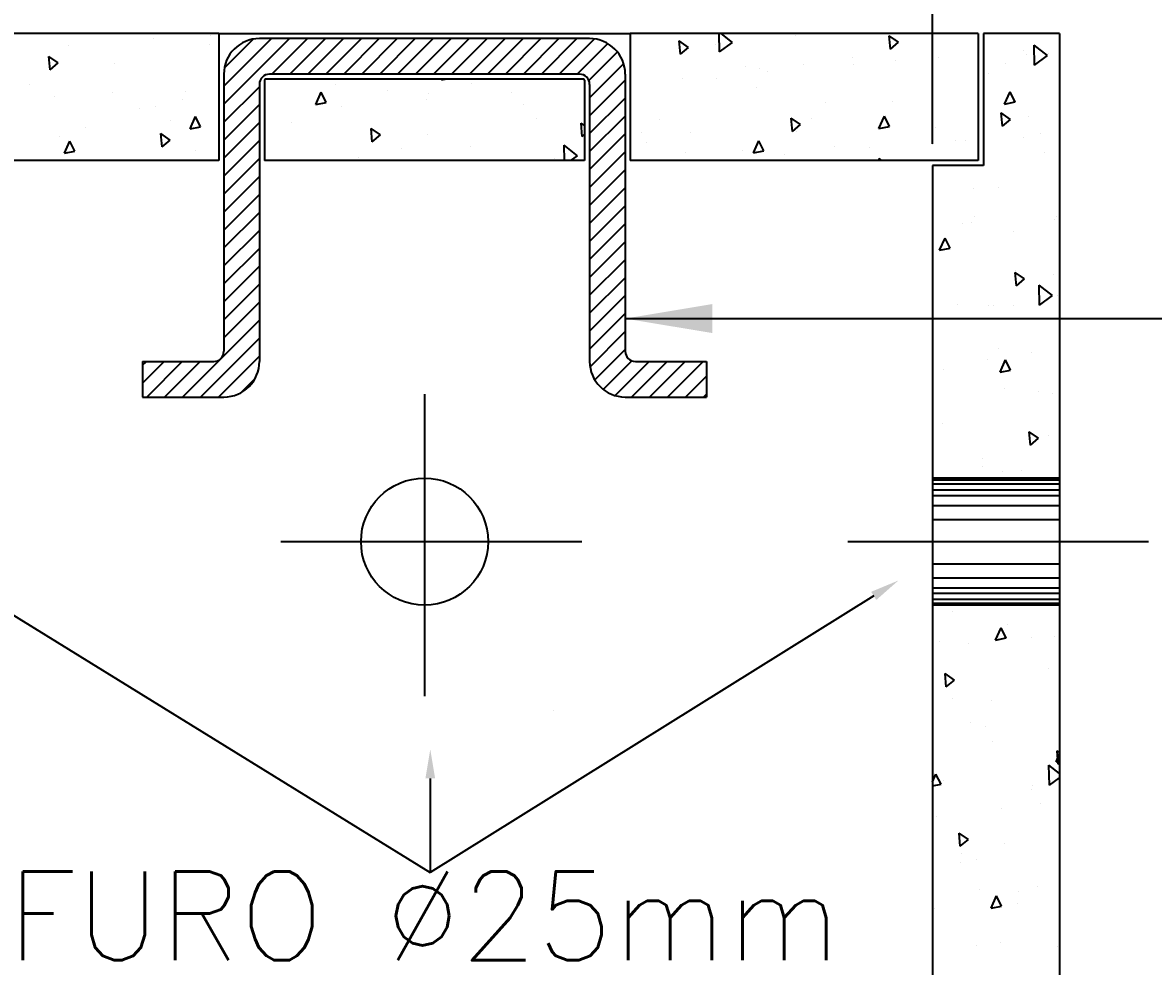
# Model space of a CAD drawing. Header units: inches. Extents: x -3 to 923, y -103 to 154.
# Drawn here: x 617.5236 to 617.7462, y 57.2958 to 57.4816 of the extents above; entities that cross this region are included whole.
import ezdxf
from ezdxf.enums import TextEntityAlignment as Align

# ---------------------------------------------------------------- set-up
doc = ezdxf.new("R2010")
doc.units = ezdxf.units.IN
doc.header["$LTSCALE"] = 10
doc.header["$MEASUREMENT"] = 0
doc.layers.add('DETALHES', color=6, linetype='Continuous')
doc.styles.add('ROMANS', font='romans.shx', dxfattribs={"height": 0.2})

# ---------------------------------------------------------------- blocks, each defined once
blk = doc.blocks.new('*X6')
at = {"color": 0}
for p, q in [((103.511, 39.518), (104.803, 40.81)), ((103.511, 39.872), (104.45, 40.81)), ((103.523, 40.237), (104.085, 40.799)), ((104.457, 40.11), (105.157, 40.81)), ((104.81, 40.11), (105.51, 40.81)), ((105.164, 40.11), (105.864, 40.81)), ((105.518, 40.11), (106.218, 40.81)), ((105.871, 40.11), (106.571, 40.81)), ((106.225, 40.11), (106.925, 40.81)), ((106.578, 40.11), (107.278, 40.81)), ((106.932, 40.11), (107.632, 40.81)), ((107.285, 40.11), (107.985, 40.81)), ((107.639, 40.11), (108.339, 40.81)), ((107.992, 40.11), (108.692, 40.81)), ((108.346, 40.11), (109.046, 40.81)), ((108.7, 40.11), (109.4, 40.81)), ((109.053, 40.11), (109.753, 40.81)), ((109.407, 40.11), (110.107, 40.81)), ((109.76, 40.11), (110.46, 40.81)), ((110.114, 40.11), (110.807, 40.804)), ((110.467, 40.11), (111.069, 40.712)), ((110.696, 39.986), (111.258, 40.547)), ((110.711, 39.647), (111.38, 40.316)), ((103.511, 39.164), (104.211, 39.864)), ((110.711, 39.293), (111.411, 39.993)), ((110.711, 38.94), (111.411, 39.64)), ((103.511, 38.811), (104.211, 39.511)), ((110.711, 38.586), (111.411, 39.286)), ((103.511, 38.457), (104.211, 39.157)), ((103.511, 38.104), (104.211, 38.804)), ((110.711, 38.233), (111.411, 38.933)), ((110.711, 37.879), (111.411, 38.579)), ((103.511, 37.75), (104.211, 38.45)), ((103.511, 37.397), (104.211, 38.097)), ((110.711, 37.526), (111.411, 38.226)), ((110.711, 37.172), (111.411, 37.872)), ((103.511, 37.043), (104.211, 37.743)), ((110.711, 36.818), (111.411, 37.518)), ((103.511, 36.69), (104.211, 37.39)), ((103.511, 36.336), (104.211, 37.036)), ((110.711, 36.465), (111.411, 37.165)), ((110.711, 36.111), (111.411, 36.811)), ((103.511, 35.982), (104.211, 36.682)), ((103.511, 35.629), (104.211, 36.329)), ((110.711, 35.758), (111.411, 36.458)), ((110.711, 35.404), (111.411, 36.104)), ((103.511, 35.275), (104.211, 35.975)), ((103.511, 34.922), (104.211, 35.622)), ((110.711, 35.051), (111.411, 35.751)), ((110.711, 34.697), (111.411, 35.397)), ((102.699, 33.756), (104.211, 35.268)), ((110.719, 34.351), (111.411, 35.044)), ((103.052, 33.756), (104.211, 34.915)), ((103.406, 33.756), (104.211, 34.561)), ((110.813, 34.092), (111.411, 34.69)), ((101.911, 34.029), (102.338, 34.456)), ((101.911, 34.382), (101.985, 34.456)), ((101.992, 33.756), (102.692, 34.456)), ((102.345, 33.756), (103.045, 34.456)), ((110.98, 33.905), (111.543, 34.468)), ((111.213, 33.785), (111.884, 34.456)), ((111.538, 33.756), (112.238, 34.456)), ((111.891, 33.756), (112.591, 34.456)), ((112.245, 33.756), (112.945, 34.456)), ((103.843, 33.84), (104.127, 34.124)), ((112.598, 33.756), (113.011, 34.169)), ((112.952, 33.756), (113.011, 33.815))]:
    blk.add_line(p, q, dxfattribs=at)
blk = doc.blocks.new('*X7')
at = {"color": 0}
for p, q in [((102.134, 40.817), (102.134, 40.817)), ((103.251, 40.875), (103.251, 40.875)), ((112.497, 40.502), (112.474, 40.763)), ((112.658, 40.637), (112.474, 40.763)), ((113.268, 40.55), (113.261, 40.91)), ((113.268, 40.55), (113.522, 40.736)), ((113.522, 40.736), (113.302, 40.91)), ((114.757, 40.862), (114.757, 40.862)), ((116.632, 40.604), (116.609, 40.865)), ((116.793, 40.739), (116.609, 40.865)), ((116.632, 40.604), (116.793, 40.739)), ((116.729, 40.81), (116.729, 40.81)), ((100.457, 40.683), (100.457, 40.683)), ((103.228, 40.697), (103.228, 40.697)), ((112.497, 40.502), (112.658, 40.637)), ((113.195, 40.692), (113.195, 40.692)), ((119.255, 40.571), (119.255, 40.571)), ((119.468, 40.289), (119.459, 40.683)), ((119.722, 40.475), (119.459, 40.683)), ((119.743, 40.518), (119.743, 40.518)), ((100.091, 40.197), (100.068, 40.459)), ((100.252, 40.332), (100.068, 40.458)), ((100.091, 40.197), (100.251, 40.332)), ((101.366, 40.32), (101.366, 40.32)), ((114.923, 40.308), (114.923, 40.308)), ((115.879, 40.429), (115.879, 40.429)), ((115.896, 40.295), (115.896, 40.295)), ((116.735, 40.387), (116.735, 40.387)), ((117.578, 40.437), (117.578, 40.437)), ((118.889, 40.328), (118.889, 40.328)), ((119.305, 40.499), (119.305, 40.499)), ((119.468, 40.289), (119.722, 40.475)), ((113.787, 40.258), (113.787, 40.258)), ((114.064, 40.219), (114.064, 40.219)), ((114.219, 40.161), (114.219, 40.161)), ((118.559, 40.13), (118.559, 40.13)), ((99.692, 39.913), (99.692, 39.913)), ((105.699, 39.905), (105.699, 39.905)), ((107.793, 39.996), (107.799, 40.01)), ((107.793, 39.996), (107.866, 40.01)), ((108.385, 39.92), (108.385, 39.92)), ((112.537, 40.019), (112.537, 40.019)), ((113.21, 40.029), (113.21, 40.029)), ((100.181, 39.664), (100.181, 39.664)), ((101.32, 39.757), (101.32, 39.757)), ((102.706, 39.621), (102.706, 39.621)), ((102.751, 39.777), (102.751, 39.777)), ((105.319, 39.515), (105.426, 39.755)), ((105.525, 39.555), (105.426, 39.755)), ((106.732, 39.784), (106.732, 39.784)), ((107.531, 39.73), (107.531, 39.73)), ((109.177, 39.743), (109.177, 39.743)), ((113.989, 39.838), (113.989, 39.838)), ((118.88, 39.522), (118.987, 39.762)), ((119.086, 39.562), (118.987, 39.762)), ((101.851, 39.431), (101.851, 39.431)), ((102.159, 39.466), (102.159, 39.466)), ((105.319, 39.515), (105.525, 39.555)), ((105.818, 39.466), (105.818, 39.466)), ((107.5, 39.608), (107.5, 39.608)), ((109.416, 39.521), (109.416, 39.521)), ((115.352, 39.544), (115.352, 39.544)), ((116.673, 39.575), (116.673, 39.575)), ((118.88, 39.522), (119.086, 39.563)), ((102.459, 39.19), (102.459, 39.19)), ((102.845, 39.034), (102.952, 39.274)), ((103.052, 39.074), (102.952, 39.274)), ((109.673, 39.245), (109.673, 39.245)), ((112.095, 39.221), (112.095, 39.221)), ((114.702, 38.984), (114.679, 39.245)), ((114.863, 39.119), (114.679, 39.245)), ((115.082, 39.234), (115.082, 39.234)), ((116.406, 39.042), (116.513, 39.281)), ((116.613, 39.082), (116.513, 39.281)), ((118.837, 39.085), (118.814, 39.347)), ((118.998, 39.22), (118.814, 39.347)), ((118.837, 39.085), (118.998, 39.22)), ((119.352, 39.276), (119.352, 39.276)), ((100.782, 39.055), (100.782, 39.055)), ((102.845, 39.034), (103.052, 39.074)), ((104.839, 39.167), (104.839, 39.167)), ((106.431, 38.781), (106.408, 39.042)), ((106.592, 38.915), (106.408, 39.042)), ((110.566, 38.882), (110.544, 39.144)), ((110.611, 39.097), (110.544, 39.144)), ((111.723, 38.958), (111.723, 38.958)), ((112.687, 38.953), (112.687, 38.953)), ((114.702, 38.984), (114.863, 39.119)), ((114.783, 38.984), (114.783, 38.984)), ((116.406, 39.042), (116.613, 39.082)), ((117.512, 39.063), (117.512, 39.063)), ((100.269, 38.875), (100.269, 38.875)), ((100.372, 38.553), (100.478, 38.793)), ((100.578, 38.593), (100.479, 38.793)), ((102.296, 38.679), (102.273, 38.94)), ((102.456, 38.814), (102.273, 38.94)), ((102.296, 38.679), (102.456, 38.814)), ((106.431, 38.781), (106.592, 38.915)), ((107.526, 38.93), (107.526, 38.93)), ((110.566, 38.882), (110.611, 38.92)), ((111.833, 38.764), (111.833, 38.764)), ((113.933, 38.561), (114.039, 38.801)), ((114.139, 38.601), (114.039, 38.801)), ((117.903, 38.81), (117.903, 38.81)), ((118.109, 38.808), (118.109, 38.808)), ((119.246, 38.858), (119.246, 38.858)), ((119.58, 38.944), (119.58, 38.944)), ((100.372, 38.553), (100.578, 38.593)), ((102.953, 38.612), (102.953, 38.612)), ((107.008, 38.654), (107.008, 38.654)), ((108.364, 38.682), (108.364, 38.682)), ((110.215, 38.41), (110.209, 38.712)), ((110.471, 38.504), (110.209, 38.712)), ((110.21, 38.667), (110.21, 38.667)), ((112.591, 38.567), (112.591, 38.567)), ((113.728, 38.617), (113.728, 38.617)), ((113.933, 38.561), (114.139, 38.601)), ((114.544, 38.533), (114.544, 38.533)), ((115.539, 38.696), (115.539, 38.696)), ((116.221, 38.668), (116.221, 38.668)), ((117.467, 38.721), (117.467, 38.721)), ((119.655, 38.578), (119.655, 38.578)), ((106.154, 38.465), (106.154, 38.465)), ((110.021, 38.455), (110.021, 38.455)), ((110.343, 38.41), (110.471, 38.504)), ((116.409, 38.41), (116.409, 38.451)), ((116.461, 38.41), (116.409, 38.451)), ((118.261, 37.867), (118.261, 37.867)), ((118.766, 37.884), (118.766, 37.884)), ((118.228, 37.182), (118.228, 37.182)), ((118.278, 37.313), (118.278, 37.313)), ((119.861, 37.246), (119.861, 37.246)), ((119.905, 37.317), (119.905, 37.317)), ((118.05, 37.167), (118.05, 37.167)), ((119.054, 37.013), (119.054, 37.013)), ((117.599, 36.645), (117.706, 36.885)), ((117.805, 36.685), (117.706, 36.885)), ((117.599, 36.645), (117.805, 36.685)), ((119.112, 35.947), (119.089, 36.209)), ((119.273, 36.082), (119.089, 36.209)), ((119.091, 36.256), (119.091, 36.256)), ((119.112, 35.947), (119.273, 36.082)), ((119.848, 36.159), (119.848, 36.159)), ((119.565, 35.565), (119.557, 35.959)), ((119.82, 35.751), (119.557, 35.959)), ((119.565, 35.565), (119.82, 35.751)), ((119.915, 35.755), (119.915, 35.755)), ((117.958, 35.568), (117.958, 35.568)), ((118.553, 35.555), (118.553, 35.555)), ((118.666, 35.555), (118.666, 35.555)), ((119.06, 35.566), (119.06, 35.566)), ((118.752, 34.714), (118.752, 34.714)), ((119.416, 34.629), (119.416, 34.629)), ((117.683, 34.301), (117.683, 34.301)), ((118.538, 34.49), (118.538, 34.49)), ((118.791, 34.248), (118.898, 34.488)), ((118.791, 34.248), (118.998, 34.288)), ((118.998, 34.288), (118.898, 34.488)), ((117.47, 33.864), (117.47, 33.864)), ((118.878, 33.928), (118.878, 33.928)), ((119.546, 33.861), (119.546, 33.861)), ((119.826, 33.816), (119.826, 33.816)), ((117.652, 33.243), (117.652, 33.243)), ((119.386, 32.809), (119.363, 33.071)), ((119.547, 32.944), (119.363, 33.071)), ((119.386, 32.809), (119.547, 32.944)), ((119.742, 33.002), (119.742, 33.002)), ((118.449, 32.55), (118.449, 32.55)), ((118.446, 32.39), (118.446, 32.39)), ((118.845, 32.285), (118.845, 32.285)), ((119.204, 32.301), (119.204, 32.301))]:
    blk.add_line(p, q, dxfattribs=at)
blk = doc.blocks.new('*X8')
at = {"color": 0}
for p, q in [((117.855, 29.538), (117.855, 29.538)), ((118.703, 28.973), (118.809, 29.213)), ((118.909, 29.013), (118.809, 29.213)), ((118.942, 29.273), (118.942, 29.273)), ((117.59, 28.953), (117.59, 28.953)), ((118.703, 28.973), (118.909, 29.014)), ((119.401, 29.032), (119.401, 29.032)), ((119.854, 29.046), (119.854, 29.046)), ((118.171, 28.905), (118.171, 28.905)), ((117.73, 28.052), (117.708, 28.313)), ((117.891, 28.186), (117.708, 28.313)), ((119.735, 28.419), (119.735, 28.419)), ((117.73, 28.052), (117.891, 28.187)), ((117.845, 27.828), (117.845, 27.828)), ((118.62, 27.788), (118.62, 27.788)), ((118.206, 27.341), (118.206, 27.341)), ((118.496, 27.278), (118.496, 27.278)), ((118.639, 26.974), (118.639, 26.974)), ((119.895, 26.577), (119.961, 26.725)), ((119.935, 26.533), (119.913, 26.795)), ((119.961, 26.761), (119.913, 26.795)), ((119.761, 26.117), (119.752, 26.511)), ((119.961, 26.346), (119.752, 26.511)), ((119.895, 26.577), (119.961, 26.589)), ((119.935, 26.533), (119.961, 26.555)), ((117.461, 26.185), (117.528, 26.336)), ((117.628, 26.136), (117.528, 26.336)), ((117.461, 26.104), (117.628, 26.136)), ((117.682, 26.217), (117.682, 26.217)), ((119.433, 26.12), (119.433, 26.12)), ((119.761, 26.117), (119.961, 26.264)), ((119.403, 26.041), (119.403, 26.041)), ((118.821, 25.651), (118.821, 25.651)), ((119.58, 25.762), (119.58, 25.762)), ((117.539, 25.503), (117.539, 25.503)), ((118.005, 24.914), (117.982, 25.175)), ((118.166, 25.048), (117.982, 25.175)), ((118.005, 24.914), (118.166, 25.049)), ((118.88, 24.966), (118.88, 24.966)), ((118.026, 24.776), (118.026, 24.776)), ((118.008, 24.59), (118.008, 24.59)), ((118.333, 24.649), (118.333, 24.649)), ((118.385, 24.071), (118.385, 24.071)), ((119.521, 24.12), (119.521, 24.12)), ((117.47, 23.889), (117.47, 23.889)), ((118.614, 23.699), (118.721, 23.939)), ((118.82, 23.739), (118.721, 23.939)), ((119.147, 24.023), (119.147, 24.023)), ((117.503, 23.7), (117.503, 23.7)), ((118.614, 23.699), (118.82, 23.739)), ((119.127, 23.795), (119.127, 23.795)), ((118.333, 22.963), (118.333, 22.963)), ((118.792, 23.026), (118.792, 23.026)), ((119.92, 22.941), (119.92, 22.941))]:
    blk.add_line(p, q, dxfattribs=at)

msp = doc.modelspace()

# ---------------------------------------------------------------- linework, layer by layer
at = {"layer": 'DETALHES', "color": 4}
for p, q in [((617.70271, 57.45771), (617.70271, 57.52209)), ((617.70271, 57.45771), (617.70271, 57.52209)), ((617.56221, 57.47942), (617.49371, 57.47942)), ((617.56221, 57.47942), (617.64321, 57.47942)), ((617.56221, 57.47942), (617.56221, 57.45442)), ((617.71171, 57.47942), (617.64321, 57.47942)), ((617.64321, 57.47942), (617.64321, 57.45442)), ((617.71171, 57.47942), (617.71171, 57.45442)), ((617.72771, 57.47942), (617.71271, 57.47942)), ((617.71271, 57.47942), (617.71271, 57.45342)), ((617.72771, 57.47942), (617.72771, 57.39192)), ((617.63521, 57.47842), (617.57021, 57.47842)), ((617.56321, 57.47142), (617.56321, 57.41688)), ((617.57121, 57.47022), (617.57121, 57.45442)), ((617.63401, 57.47042), (617.57141, 57.47042)), ((617.63321, 57.47142), (617.57221, 57.47142)), ((617.63421, 57.47022), (617.63421, 57.45442)), ((617.64221, 57.47142), (617.64221, 57.41688)), ((617.57021, 57.46942), (617.57021, 57.41488)), ((617.63521, 57.46942), (617.63521, 57.41488)), ((617.56221, 57.45442), (617.49371, 57.45442)), ((617.63421, 57.45442), (617.57121, 57.45442)), ((617.71171, 57.45442), (617.64321, 57.45442)), ((617.70271, 57.45342), (617.70271, 57.39192)), ((617.71271, 57.45342), (617.70271, 57.45342)), ((617.64221, 57.42332), (617.95921, 57.42332)), ((617.54721, 57.41488), (617.54721, 57.40788)), ((617.54721, 57.41488), (617.56121, 57.41488)), ((617.64421, 57.41488), (617.65821, 57.41488)), ((617.65821, 57.41488), (617.65821, 57.40788)), ((617.54721, 57.40788), (617.56321, 57.40788)), ((617.60271, 57.40843), (617.60271, 57.349)), ((617.64221, 57.40788), (617.65821, 57.40788)), ((617.72771, 57.39192), (617.70271, 57.39192)), ((617.70271, 57.39192), (617.70271, 57.36692)), ((617.70271, 57.39156), (617.72771, 57.39156)), ((617.70271, 57.39077), (617.72771, 57.39077)), ((617.72771, 57.39192), (617.72771, 57.36692)), ((617.70271, 57.3896), (617.72771, 57.3896)), ((617.70271, 57.38852), (617.72771, 57.38852)), ((617.70271, 57.38655), (617.72771, 57.38655)), ((617.70271, 57.3838), (617.72771, 57.3838)), ((617.5744, 57.37942), (617.63364, 57.37942)), ((617.686, 57.37942), (617.74524, 57.37942)), ((617.70271, 57.37942), (617.72771, 57.37942)), ((617.70271, 57.37504), (617.72771, 57.37504)), ((617.70271, 57.37229), (617.72771, 57.37229)), ((617.70271, 57.37033), (617.72771, 57.37033)), ((617.51562, 57.36877), (617.60384, 57.31433)), ((617.69113, 57.36874), (617.60384, 57.31433)), ((617.70271, 57.36925), (617.72771, 57.36925)), ((617.70271, 57.36807), (617.72771, 57.36807)), ((617.70271, 57.36729), (617.72771, 57.36729)), ((617.72771, 57.36692), (617.70271, 57.36692)), ((617.70271, 57.36692), (617.70271, 57.22942)), ((617.72771, 57.36692), (617.72771, 57.22942)), ((617.62806, 57.34613), (617.62806, 57.34613)), ((617.60384, 57.33282), (617.60384, 57.31433))]:
    msp.add_line(p, q, dxfattribs=at)
msp.add_circle((617.60271, 57.37942), 0.0125, dxfattribs=at)
for centre, radius, start, end in [((617.57021, 57.47142), 0.007, 90, 180), ((617.63521, 57.47142), 0.007, 0, 90), ((617.57221, 57.46942), 0.002, 90, 180), ((617.57141, 57.47022), 0.0002, 90, 180), ((617.63321, 57.46942), 0.002, 0, 90), ((617.63401, 57.47022), 0.0002, 0, 90), ((617.56121, 57.41688), 0.002, 270, 0), ((617.64421, 57.41688), 0.002, 180, 270), ((617.56321, 57.41488), 0.007, 270, 0), ((617.64221, 57.41488), 0.007, 180, 270)]:
    msp.add_arc(centre, radius, start, end, dxfattribs=at)
for points in [[(617.65935, 57.42047), (617.65935, 57.42618), (617.64221, 57.42332)], [(617.69062, 57.36955), (617.69163, 57.36794), (617.69598, 57.37177)], [(617.60289, 57.33282), (617.6048, 57.33282), (617.60384, 57.33854)]]:
    msp.add_solid(points, dxfattribs=at)

# ---------------------------------------------------------------- block references
at = {"layer": 'DETALHES', "color": 4, "xscale": 0.009999999999308784, "yscale": 0.00999999998935408, "zscale": 0.009999999999308784}
for name in ['*X7', '*X6', '*X8']:
    msp.add_blockref(name, (616.5281, 57.07032), dxfattribs=at)

# ---------------------------------------------------------------- texts
at = {"layer": 'DETALHES', "color": 4, "style": 'ROMANS'}
msp.add_text('FURO %%C25mm', height=0.0174857, dxfattribs=at).set_placement((617.60271, 57.30579), align=Align.MIDDLE)

doc.saveas('drawing.dxf')
